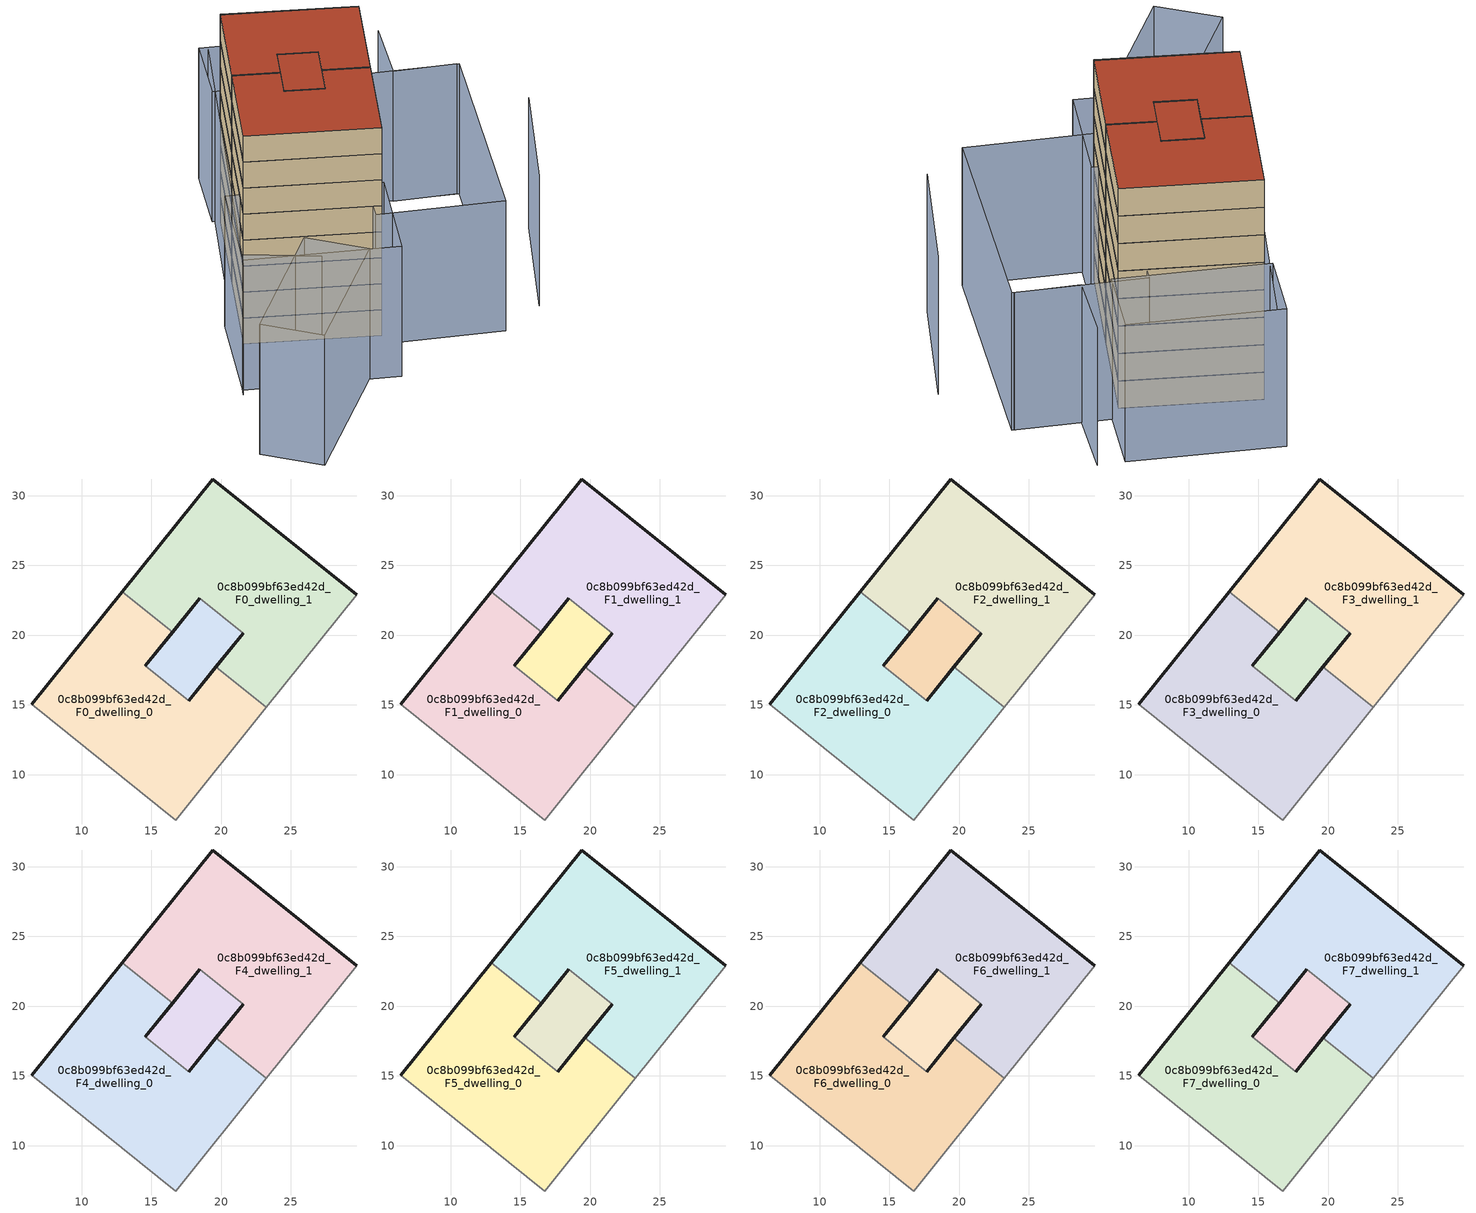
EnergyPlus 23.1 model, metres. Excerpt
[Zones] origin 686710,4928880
0c8b099bf63ed42d_F0_dwelling_0
 floor ground (EU_floor_Construction): 16.76,6.75 23.25,14.82 19.63,17.73 17.68,15.31 14.58,17.8 16.53,20.22 12.91,23.13 6.43,15.06 z0
 wall outside (EU_wall_Construction): 6.43,15.06 12.91,23.13 / 16.53,20.22 14.58,17.8 / 17.68,15.31 19.63,17.73 z0:3
 wall to 0c8b099bf63ed42d_F0_dwelling_1 (EU_wall_Construction): 12.91,23.13 16.53,20.22 / 19.63,17.73 23.25,14.82 z0:3
 wall to 0c8b099bf63ed42d_F0_circulation (EU_wall_Construction): 14.58,17.8 17.68,15.31 z0:3
 wall adiabatic (EU_wall_Construction): 23.25,14.82 16.76,6.75 6.43,15.06 z0:3
0c8b099bf63ed42d_F0_dwelling_1
 floor ground (EU_floor_Construction): 23.25,14.82 29.73,22.89 19.4,31.2 12.91,23.13 16.53,20.22 18.47,22.64 21.58,20.15 19.63,17.73 z0
 wall outside (EU_wall_Construction): 19.63,17.73 21.58,20.15 / 18.47,22.64 16.53,20.22 / 12.91,23.13 19.4,31.2 29.73,22.89 z0:3
 wall to 0c8b099bf63ed42d_F0_circulation (EU_wall_Construction): 21.58,20.15 18.47,22.64 z0:3
 wall adiabatic (EU_wall_Construction): 29.73,22.89 23.25,14.82 z0:3
0c8b099bf63ed42d_F0_circulation
 floor ground (EU_floor_Construction): 17.68,15.31 21.58,20.15 18.47,22.64 14.58,17.8 z0
 wall outside (EU_wall_Construction): 14.58,17.8 18.47,22.64 / 21.58,20.15 17.68,15.31 z0:3
0c8b099bf63ed42d_F1_dwelling_0
 floor to 0c8b099bf63ed42d_F0_dwelling_0 (EU_floor_Construction): 16.76,6.75 23.25,14.82 19.63,17.73 17.68,15.31 14.58,17.8 16.53,20.22 12.91,23.13 6.43,15.06 z3
 wall outside (EU_wall_Construction): 6.43,15.06 12.91,23.13 / 16.53,20.22 14.58,17.8 / 17.68,15.31 19.63,17.73 z3:6
 wall to 0c8b099bf63ed42d_F1_dwelling_1 (EU_wall_Construction): 12.91,23.13 16.53,20.22 / 19.63,17.73 23.25,14.82 z3:6
 wall to 0c8b099bf63ed42d_F1_circulation (EU_wall_Construction): 14.58,17.8 17.68,15.31 z3:6
 wall adiabatic (EU_wall_Construction): 23.25,14.82 16.76,6.75 6.43,15.06 z3:6
0c8b099bf63ed42d_F1_dwelling_1
 floor to 0c8b099bf63ed42d_F0_dwelling_1 (EU_floor_Construction): 23.25,14.82 29.73,22.89 19.4,31.2 12.91,23.13 16.53,20.22 18.47,22.64 21.58,20.15 19.63,17.73 z3
 wall outside (EU_wall_Construction): 19.63,17.73 21.58,20.15 / 18.47,22.64 16.53,20.22 / 12.91,23.13 19.4,31.2 29.73,22.89 z3:6
 wall to 0c8b099bf63ed42d_F1_circulation (EU_wall_Construction): 21.58,20.15 18.47,22.64 z3:6
 wall adiabatic (EU_wall_Construction): 29.73,22.89 23.25,14.82 z3:6
0c8b099bf63ed42d_F1_circulation
 floor to 0c8b099bf63ed42d_F0_circulation (EU_floor_Construction): 17.68,15.31 21.58,20.15 18.47,22.64 14.58,17.8 z3
 wall outside (EU_wall_Construction): 14.58,17.8 18.47,22.64 / 21.58,20.15 17.68,15.31 z3:6
0c8b099bf63ed42d_F2_dwelling_0
 floor to 0c8b099bf63ed42d_F1_dwelling_0 (EU_floor_Construction): 16.76,6.75 23.25,14.82 19.63,17.73 17.68,15.31 14.58,17.8 16.53,20.22 12.91,23.13 6.43,15.06 z6
 wall outside (EU_wall_Construction): 6.43,15.06 12.91,23.13 / 16.53,20.22 14.58,17.8 / 17.68,15.31 19.63,17.73 z6:9
 wall to 0c8b099bf63ed42d_F2_dwelling_1 (EU_wall_Construction): 12.91,23.13 16.53,20.22 / 19.63,17.73 23.25,14.82 z6:9
 wall to 0c8b099bf63ed42d_F2_circulation (EU_wall_Construction): 14.58,17.8 17.68,15.31 z6:9
 wall adiabatic (EU_wall_Construction): 23.25,14.82 16.76,6.75 6.43,15.06 z6:9
0c8b099bf63ed42d_F2_dwelling_1
 floor to 0c8b099bf63ed42d_F1_dwelling_1 (EU_floor_Construction): 23.25,14.82 29.73,22.89 19.4,31.2 12.91,23.13 16.53,20.22 18.47,22.64 21.58,20.15 19.63,17.73 z6
 wall outside (EU_wall_Construction): 19.63,17.73 21.58,20.15 / 18.47,22.64 16.53,20.22 / 12.91,23.13 19.4,31.2 29.73,22.89 z6:9
 wall to 0c8b099bf63ed42d_F2_circulation (EU_wall_Construction): 21.58,20.15 18.47,22.64 z6:9
 wall adiabatic (EU_wall_Construction): 29.73,22.89 23.25,14.82 z6:9
0c8b099bf63ed42d_F2_circulation
 floor to 0c8b099bf63ed42d_F1_circulation (EU_floor_Construction): 17.68,15.31 21.58,20.15 18.47,22.64 14.58,17.8 z6
 wall outside (EU_wall_Construction): 14.58,17.8 18.47,22.64 / 21.58,20.15 17.68,15.31 z6:9
0c8b099bf63ed42d_F3_dwelling_0
 floor to 0c8b099bf63ed42d_F2_dwelling_0 (EU_floor_Construction): 16.76,6.75 23.25,14.82 19.63,17.73 17.68,15.31 14.58,17.8 16.53,20.22 12.91,23.13 6.43,15.06 z9
 wall outside (EU_wall_Construction): 6.43,15.06 12.91,23.13 / 16.53,20.22 14.58,17.8 / 17.68,15.31 19.63,17.73 z9:12
 wall to 0c8b099bf63ed42d_F3_dwelling_1 (EU_wall_Construction): 12.91,23.13 16.53,20.22 / 19.63,17.73 23.25,14.82 z9:12
 wall to 0c8b099bf63ed42d_F3_circulation (EU_wall_Construction): 14.58,17.8 17.68,15.31 z9:12
 wall adiabatic (EU_wall_Construction): 23.25,14.82 16.76,6.75 6.43,15.06 z9:12
0c8b099bf63ed42d_F3_dwelling_1
 floor to 0c8b099bf63ed42d_F2_dwelling_1 (EU_floor_Construction): 23.25,14.82 29.73,22.89 19.4,31.2 12.91,23.13 16.53,20.22 18.47,22.64 21.58,20.15 19.63,17.73 z9
 wall outside (EU_wall_Construction): 19.63,17.73 21.58,20.15 / 18.47,22.64 16.53,20.22 / 12.91,23.13 19.4,31.2 29.73,22.89 z9:12
 wall to 0c8b099bf63ed42d_F3_circulation (EU_wall_Construction): 21.58,20.15 18.47,22.64 z9:12
 wall adiabatic (EU_wall_Construction): 29.73,22.89 23.25,14.82 z9:12
0c8b099bf63ed42d_F3_circulation
 floor to 0c8b099bf63ed42d_F2_circulation (EU_floor_Construction): 17.68,15.31 21.58,20.15 18.47,22.64 14.58,17.8 z9
 wall outside (EU_wall_Construction): 14.58,17.8 18.47,22.64 / 21.58,20.15 17.68,15.31 z9:12
0c8b099bf63ed42d_F4_dwelling_0
 floor to 0c8b099bf63ed42d_F3_dwelling_0 (EU_floor_Construction): 16.76,6.75 23.25,14.82 19.63,17.73 17.68,15.31 14.58,17.8 16.53,20.22 12.91,23.13 6.43,15.06 z12
 wall outside (EU_wall_Construction): 6.43,15.06 12.91,23.13 / 16.53,20.22 14.58,17.8 / 17.68,15.31 19.63,17.73 z12:15
 wall to 0c8b099bf63ed42d_F4_dwelling_1 (EU_wall_Construction): 12.91,23.13 16.53,20.22 / 19.63,17.73 23.25,14.82 z12:15
 wall to 0c8b099bf63ed42d_F4_circulation (EU_wall_Construction): 14.58,17.8 17.68,15.31 z12:15
 wall adiabatic (EU_wall_Construction): 23.25,14.82 16.76,6.75 6.43,15.06 z12:15
0c8b099bf63ed42d_F4_dwelling_1
 floor to 0c8b099bf63ed42d_F3_dwelling_1 (EU_floor_Construction): 23.25,14.82 29.73,22.89 19.4,31.2 12.91,23.13 16.53,20.22 18.47,22.64 21.58,20.15 19.63,17.73 z12
 wall outside (EU_wall_Construction): 19.63,17.73 21.58,20.15 / 18.47,22.64 16.53,20.22 / 12.91,23.13 19.4,31.2 29.73,22.89 z12:15
 wall to 0c8b099bf63ed42d_F4_circulation (EU_wall_Construction): 21.58,20.15 18.47,22.64 z12:15
 wall adiabatic (EU_wall_Construction): 29.73,22.89 23.25,14.82 z12:15
0c8b099bf63ed42d_F4_circulation
 floor to 0c8b099bf63ed42d_F3_circulation (EU_floor_Construction): 17.68,15.31 21.58,20.15 18.47,22.64 14.58,17.8 z12
 wall outside (EU_wall_Construction): 14.58,17.8 18.47,22.64 / 21.58,20.15 17.68,15.31 z12:15
0c8b099bf63ed42d_F5_dwelling_0
 floor to 0c8b099bf63ed42d_F4_dwelling_0 (EU_floor_Construction): 16.76,6.75 23.25,14.82 19.63,17.73 17.68,15.31 14.58,17.8 16.53,20.22 12.91,23.13 6.43,15.06 z15
 wall outside (EU_wall_Construction): 6.43,15.06 12.91,23.13 / 16.53,20.22 14.58,17.8 / 17.68,15.31 19.63,17.73 z15:18
 wall to 0c8b099bf63ed42d_F5_dwelling_1 (EU_wall_Construction): 12.91,23.13 16.53,20.22 / 19.63,17.73 23.25,14.82 z15:18
 wall to 0c8b099bf63ed42d_F5_circulation (EU_wall_Construction): 14.58,17.8 17.68,15.31 z15:18
 wall adiabatic (EU_wall_Construction): 23.25,14.82 16.76,6.75 6.43,15.06 z15:18
0c8b099bf63ed42d_F5_dwelling_1
 floor to 0c8b099bf63ed42d_F4_dwelling_1 (EU_floor_Construction): 23.25,14.82 29.73,22.89 19.4,31.2 12.91,23.13 16.53,20.22 18.47,22.64 21.58,20.15 19.63,17.73 z15
 wall outside (EU_wall_Construction): 19.63,17.73 21.58,20.15 / 18.47,22.64 16.53,20.22 / 12.91,23.13 19.4,31.2 29.73,22.89 z15:18
 wall to 0c8b099bf63ed42d_F5_circulation (EU_wall_Construction): 21.58,20.15 18.47,22.64 z15:18
 wall adiabatic (EU_wall_Construction): 29.73,22.89 23.25,14.82 z15:18
0c8b099bf63ed42d_F5_circulation
 floor to 0c8b099bf63ed42d_F4_circulation (EU_floor_Construction): 17.68,15.31 21.58,20.15 18.47,22.64 14.58,17.8 z15
 wall outside (EU_wall_Construction): 14.58,17.8 18.47,22.64 / 21.58,20.15 17.68,15.31 z15:18
0c8b099bf63ed42d_F6_dwelling_0
 floor to 0c8b099bf63ed42d_F5_dwelling_0 (EU_floor_Construction): 16.76,6.75 23.25,14.82 19.63,17.73 17.68,15.31 14.58,17.8 16.53,20.22 12.91,23.13 6.43,15.06 z18
 wall outside (EU_wall_Construction): 6.43,15.06 12.91,23.13 / 16.53,20.22 14.58,17.8 / 17.68,15.31 19.63,17.73 z18:21
 wall to 0c8b099bf63ed42d_F6_dwelling_1 (EU_wall_Construction): 12.91,23.13 16.53,20.22 / 19.63,17.73 23.25,14.82 z18:21
 wall to 0c8b099bf63ed42d_F6_circulation (EU_wall_Construction): 14.58,17.8 17.68,15.31 z18:21
 wall adiabatic (EU_wall_Construction): 23.25,14.82 16.76,6.75 6.43,15.06 z18:21
0c8b099bf63ed42d_F6_dwelling_1
 floor to 0c8b099bf63ed42d_F5_dwelling_1 (EU_floor_Construction): 23.25,14.82 29.73,22.89 19.4,31.2 12.91,23.13 16.53,20.22 18.47,22.64 21.58,20.15 19.63,17.73 z18
 wall outside (EU_wall_Construction): 19.63,17.73 21.58,20.15 / 18.47,22.64 16.53,20.22 / 12.91,23.13 19.4,31.2 29.73,22.89 z18:21
 wall to 0c8b099bf63ed42d_F6_circulation (EU_wall_Construction): 21.58,20.15 18.47,22.64 z18:21
 wall adiabatic (EU_wall_Construction): 29.73,22.89 23.25,14.82 z18:21
0c8b099bf63ed42d_F6_circulation
 floor to 0c8b099bf63ed42d_F5_circulation (EU_floor_Construction): 17.68,15.31 21.58,20.15 18.47,22.64 14.58,17.8 z18
 wall outside (EU_wall_Construction): 14.58,17.8 18.47,22.64 / 21.58,20.15 17.68,15.31 z18:21
0c8b099bf63ed42d_F7_dwelling_0
 floor to 0c8b099bf63ed42d_F6_dwelling_0 (EU_floor_Construction): 16.76,6.75 23.25,14.82 19.63,17.73 17.68,15.31 14.58,17.8 16.53,20.22 12.91,23.13 6.43,15.06 z21
 wall outside (EU_wall_Construction): 6.43,15.06 12.91,23.13 / 16.53,20.22 14.58,17.8 / 17.68,15.31 19.63,17.73 z21:24
 wall to 0c8b099bf63ed42d_F7_dwelling_1 (EU_wall_Construction): 12.91,23.13 16.53,20.22 / 19.63,17.73 23.25,14.82 z21:24
 wall to 0c8b099bf63ed42d_F7_circulation (EU_wall_Construction): 14.58,17.8 17.68,15.31 z21:24
 wall adiabatic (EU_wall_Construction): 23.25,14.82 16.76,6.75 6.43,15.06 z21:24
 roof outside (EU_roof_Construction): 19.63,17.73 23.25,14.82 16.76,6.75 6.43,15.06 12.91,23.13 16.53,20.22 14.58,17.8 17.68,15.31 z24
0c8b099bf63ed42d_F7_dwelling_1
 floor to 0c8b099bf63ed42d_F6_dwelling_1 (EU_floor_Construction): 23.25,14.82 29.73,22.89 19.4,31.2 12.91,23.13 16.53,20.22 18.47,22.64 21.58,20.15 19.63,17.73 z21
 wall outside (EU_wall_Construction): 19.63,17.73 21.58,20.15 / 18.47,22.64 16.53,20.22 / 12.91,23.13 19.4,31.2 29.73,22.89 z21:24
 wall to 0c8b099bf63ed42d_F7_circulation (EU_wall_Construction): 21.58,20.15 18.47,22.64 z21:24
 wall adiabatic (EU_wall_Construction): 29.73,22.89 23.25,14.82 z21:24
 roof outside (EU_roof_Construction): 29.73,22.89 23.25,14.82 19.63,17.73 21.58,20.15 18.47,22.64 16.53,20.22 12.91,23.13 19.4,31.2 z24
0c8b099bf63ed42d_F7_circulation
 floor to 0c8b099bf63ed42d_F6_circulation (EU_floor_Construction): 17.68,15.31 21.58,20.15 18.47,22.64 14.58,17.8 z21
 wall outside (EU_wall_Construction): 14.58,17.8 18.47,22.64 / 21.58,20.15 17.68,15.31 z21:24
 roof outside (EU_roof_Construction): 21.58,20.15 17.68,15.31 14.58,17.8 18.47,22.64 z24
shading: 1.57,10.28 6.72,4.75 / 23.66,37.1 0.38,9.02 / 30.98,-0.22 39.59,9.83 / 38.78,18.69 33.58,22.08 / 33.58,22.08 37.41,27.96 / 10.89,2.46 -2.46,-4.86 / -2.46,-4.86 -5.58,0.83 / -5.58,0.83 7.76,8.16 / 7.76,8.16 10.89,2.46 / 7.32,18.46 19.72,9.42 / 19.72,9.42 13.28,0.57 / 13.28,0.57 0.88,9.61 / 0.88,9.61 7.32,18.46 / 28.48,25.65 38.95,18.57 / 38.95,18.57 25.75,-0.97 / 25.75,-0.97 15.28,6.1 / 15.28,6.1 28.48,25.65 / 31.05,23.34 18.95,31.84 / 18.95,31.84 23.2,37.88 / 23.2,37.88 35.3,29.37 / 35.3,29.37 31.05,23.34 z0:15
[Building]
EU S2 Campaign: North Axis=0; Terrain=City; Solar Distribution=FullExterior
[Site:Location]
Bologna: Latitude=44.5; Longitude=11.25; Time Zone=1; Elevation=37
[SizingPeriod:WeatherFileDays]
AnnualSizingPeriod: Begin Month=1; Begin Day of Month=1; End Month=12; End Day of Month=31; Day of Week for Start Day=Monday; Use Weather File Daylight Saving Period=No; Use Weather File Rain and Snow Indicators=No
[MATERIAL]
EU_InternalMass_Material: Roughness=MediumRough; Thickness=0.1; Conductivity=1; Density=1800; Specific Heat=900; Thermal Absorptance=0.9; Solar Absorptance=0.7; Visible Absorptance=0.7
[MATERIAL:NOMASS] Roughness=MediumRough; Thermal Absorptance=0.9; Solar Absorptance=0.7; Visible Absorptance=0.7
Name | Thermal Resistance
EU_wall_NoMass | 0.905828
EU_roof_NoMass | 0.37593
EU_floor_NoMass | 0.67114
[CONSTRUCTION]
EU_wall_Construction: EU_wall_NoMass
EU_roof_Construction: EU_roof_NoMass
EU_floor_Construction: EU_floor_NoMass
EU_InternalMass_Construction: EU_InternalMass_Material
[ZONE] Type=1; Multiplier=1; Ceiling Height=autocalculate; Floor Area=autocalculate; Part of Total Floor Area=Yes
Name | Volume
0c8b099bf63ed42d_F0_dwelling_0; 0c8b099bf63ed42d_F1_dwelling_0; 0c8b099bf63ed42d_F2_dwelling_0; 0c8b099bf63ed42d_F3_dwelling_0; 0c8b099bf63ed42d_F4_dwelling_0; 0c8b099bf63ed42d_F5_dwelling_0; 0c8b099bf63ed42d_F6_dwelling_0; 0c8b099bf63ed42d_F7_dwelling_0 | 374.83
0c8b099bf63ed42d_F0_dwelling_1; 0c8b099bf63ed42d_F1_dwelling_1; 0c8b099bf63ed42d_F2_dwelling_1; 0c8b099bf63ed42d_F3_dwelling_1; 0c8b099bf63ed42d_F4_dwelling_1; 0c8b099bf63ed42d_F5_dwelling_1; 0c8b099bf63ed42d_F6_dwelling_1; 0c8b099bf63ed42d_F7_dwelling_1 | 374.822
0c8b099bf63ed42d_F0_circulation; 0c8b099bf63ed42d_F1_circulation; 0c8b099bf63ed42d_F2_circulation; 0c8b099bf63ed42d_F3_circulation; 0c8b099bf63ed42d_F4_circulation; 0c8b099bf63ed42d_F5_circulation; 0c8b099bf63ed42d_F6_circulation; 0c8b099bf63ed42d_F7_circulation | 74.1519
[INTERNALMASS] Construction=EU_InternalMass_Construction; Surface Area=124.943
Name | Zone or ZoneList
0c8b099bf63ed42d_F0_dwelling_0_EU_InternalMass | 0c8b099bf63ed42d_F0_dwelling_0
0c8b099bf63ed42d_F0_dwelling_1_EU_InternalMass | 0c8b099bf63ed42d_F0_dwelling_1
0c8b099bf63ed42d_F1_dwelling_0_EU_InternalMass | 0c8b099bf63ed42d_F1_dwelling_0
0c8b099bf63ed42d_F1_dwelling_1_EU_InternalMass | 0c8b099bf63ed42d_F1_dwelling_1
0c8b099bf63ed42d_F2_dwelling_0_EU_InternalMass | 0c8b099bf63ed42d_F2_dwelling_0
0c8b099bf63ed42d_F2_dwelling_1_EU_InternalMass | 0c8b099bf63ed42d_F2_dwelling_1
0c8b099bf63ed42d_F3_dwelling_0_EU_InternalMass | 0c8b099bf63ed42d_F3_dwelling_0
0c8b099bf63ed42d_F3_dwelling_1_EU_InternalMass | 0c8b099bf63ed42d_F3_dwelling_1
0c8b099bf63ed42d_F4_dwelling_0_EU_InternalMass | 0c8b099bf63ed42d_F4_dwelling_0
0c8b099bf63ed42d_F4_dwelling_1_EU_InternalMass | 0c8b099bf63ed42d_F4_dwelling_1
0c8b099bf63ed42d_F5_dwelling_0_EU_InternalMass | 0c8b099bf63ed42d_F5_dwelling_0
0c8b099bf63ed42d_F5_dwelling_1_EU_InternalMass | 0c8b099bf63ed42d_F5_dwelling_1
0c8b099bf63ed42d_F6_dwelling_0_EU_InternalMass | 0c8b099bf63ed42d_F6_dwelling_0
0c8b099bf63ed42d_F6_dwelling_1_EU_InternalMass | 0c8b099bf63ed42d_F6_dwelling_1
0c8b099bf63ed42d_F7_dwelling_0_EU_InternalMass | 0c8b099bf63ed42d_F7_dwelling_0
0c8b099bf63ed42d_F7_dwelling_1_EU_InternalMass | 0c8b099bf63ed42d_F7_dwelling_1
[OTHEREQUIPMENT] Fuel Type=Electricity; Design Level Calculation Method=Watts/Area; Power per Zone Floor Area=1; Fraction Latent=0; Fraction Radiant=0; Fraction Lost=0; Carbon Dioxide Generation Rate=0; EndUse Subcategory=EU_Step8_InternalGains
Name | Zone or ZoneList or Space or SpaceList | Schedule
EU_Step8_InternalGain_0c8b099bf63ed42d_F0_dwelling_0_f000 | 0c8b099bf63ed42d_F0_dwelling_0 | EU_Step8_GainSchedule_0c8b099bf63ed42d_F0_dwelling_0_f000
EU_Step8_InternalGain_0c8b099bf63ed42d_F0_dwelling_1_f000 | 0c8b099bf63ed42d_F0_dwelling_1 | EU_Step8_GainSchedule_0c8b099bf63ed42d_F0_dwelling_1_f000
EU_Step8_InternalGain_0c8b099bf63ed42d_F1_dwelling_0_f000 | 0c8b099bf63ed42d_F1_dwelling_0 | EU_Step8_GainSchedule_0c8b099bf63ed42d_F1_dwelling_0_f000
EU_Step8_InternalGain_0c8b099bf63ed42d_F1_dwelling_1_f000 | 0c8b099bf63ed42d_F1_dwelling_1 | EU_Step8_GainSchedule_0c8b099bf63ed42d_F1_dwelling_1_f000
EU_Step8_InternalGain_0c8b099bf63ed42d_F2_dwelling_0_f000 | 0c8b099bf63ed42d_F2_dwelling_0 | EU_Step8_GainSchedule_0c8b099bf63ed42d_F2_dwelling_0_f000
EU_Step8_InternalGain_0c8b099bf63ed42d_F2_dwelling_1_f000 | 0c8b099bf63ed42d_F2_dwelling_1 | EU_Step8_GainSchedule_0c8b099bf63ed42d_F2_dwelling_1_f000
EU_Step8_InternalGain_0c8b099bf63ed42d_F3_dwelling_0_f000 | 0c8b099bf63ed42d_F3_dwelling_0 | EU_Step8_GainSchedule_0c8b099bf63ed42d_F3_dwelling_0_f000
EU_Step8_InternalGain_0c8b099bf63ed42d_F3_dwelling_1_f000 | 0c8b099bf63ed42d_F3_dwelling_1 | EU_Step8_GainSchedule_0c8b099bf63ed42d_F3_dwelling_1_f000
EU_Step8_InternalGain_0c8b099bf63ed42d_F4_dwelling_0_f000 | 0c8b099bf63ed42d_F4_dwelling_0 | EU_Step8_GainSchedule_0c8b099bf63ed42d_F4_dwelling_0_f000
EU_Step8_InternalGain_0c8b099bf63ed42d_F4_dwelling_1_f000 | 0c8b099bf63ed42d_F4_dwelling_1 | EU_Step8_GainSchedule_0c8b099bf63ed42d_F4_dwelling_1_f000
EU_Step8_InternalGain_0c8b099bf63ed42d_F5_dwelling_0_f000 | 0c8b099bf63ed42d_F5_dwelling_0 | EU_Step8_GainSchedule_0c8b099bf63ed42d_F5_dwelling_0_f000
EU_Step8_InternalGain_0c8b099bf63ed42d_F5_dwelling_1_f000 | 0c8b099bf63ed42d_F5_dwelling_1 | EU_Step8_GainSchedule_0c8b099bf63ed42d_F5_dwelling_1_f000
EU_Step8_InternalGain_0c8b099bf63ed42d_F6_dwelling_0_f000 | 0c8b099bf63ed42d_F6_dwelling_0 | EU_Step8_GainSchedule_0c8b099bf63ed42d_F6_dwelling_0_f000
EU_Step8_InternalGain_0c8b099bf63ed42d_F6_dwelling_1_f000 | 0c8b099bf63ed42d_F6_dwelling_1 | EU_Step8_GainSchedule_0c8b099bf63ed42d_F6_dwelling_1_f000
EU_Step8_InternalGain_0c8b099bf63ed42d_F7_dwelling_0_f000 | 0c8b099bf63ed42d_F7_dwelling_0 | EU_Step8_GainSchedule_0c8b099bf63ed42d_F7_dwelling_0_f000
EU_Step8_InternalGain_0c8b099bf63ed42d_F7_dwelling_1_f000 | 0c8b099bf63ed42d_F7_dwelling_1 | EU_Step8_GainSchedule_0c8b099bf63ed42d_F7_dwelling_1_f000
[ZONEINFILTRATION:DESIGNFLOWRATE] Schedule=EU_AlwaysOn; Design Flow Rate Calculation Method=Flow/Area; Flow Rate per Floor Area=0.0005; Constant Term Coefficient=1; Temperature Term Coefficient=0; Velocity Term Coefficient=0; Velocity Squared Term Coefficient=0
Name | Zone or ZoneList or Space or SpaceList
EU_Circulation_Infiltration_0c8b099bf63ed42d_F0_circulation | 0c8b099bf63ed42d_F0_circulation
EU_Circulation_Infiltration_0c8b099bf63ed42d_F1_circulation | 0c8b099bf63ed42d_F1_circulation
EU_Circulation_Infiltration_0c8b099bf63ed42d_F2_circulation | 0c8b099bf63ed42d_F2_circulation
EU_Circulation_Infiltration_0c8b099bf63ed42d_F3_circulation | 0c8b099bf63ed42d_F3_circulation
EU_Circulation_Infiltration_0c8b099bf63ed42d_F4_circulation | 0c8b099bf63ed42d_F4_circulation
EU_Circulation_Infiltration_0c8b099bf63ed42d_F5_circulation | 0c8b099bf63ed42d_F5_circulation
EU_Circulation_Infiltration_0c8b099bf63ed42d_F6_circulation | 0c8b099bf63ed42d_F6_circulation
EU_Circulation_Infiltration_0c8b099bf63ed42d_F7_circulation | 0c8b099bf63ed42d_F7_circulation
[ZONEVENTILATION:DESIGNFLOWRATE] Schedule=EU_AlwaysOn; Design Flow Rate Calculation Method=AirChanges/Hour; Air Changes per Hour=0.73129; Ventilation Type=Natural; Fan Pressure Rise=0; Fan Total Efficiency=1; Constant Term Coefficient=1; Temperature Term Coefficient=0; Velocity Term Coefficient=0; Velocity Squared Term Coefficient=0; Minimum Indoor Temperature=-100; Maximum Indoor Temperature=100; Delta Temperature=-100; Minimum Outdoor Temperature=-100; Maximum Outdoor Temperature=100; Maximum Wind Speed=40
Name | Zone or ZoneList or Space or SpaceList
EU_ConstantAir_0c8b099bf63ed42d_F0_dwelling_0 | 0c8b099bf63ed42d_F0_dwelling_0
EU_ConstantAir_0c8b099bf63ed42d_F0_dwelling_1 | 0c8b099bf63ed42d_F0_dwelling_1
EU_ConstantAir_0c8b099bf63ed42d_F1_dwelling_0 | 0c8b099bf63ed42d_F1_dwelling_0
EU_ConstantAir_0c8b099bf63ed42d_F1_dwelling_1 | 0c8b099bf63ed42d_F1_dwelling_1
EU_ConstantAir_0c8b099bf63ed42d_F2_dwelling_0 | 0c8b099bf63ed42d_F2_dwelling_0
EU_ConstantAir_0c8b099bf63ed42d_F2_dwelling_1 | 0c8b099bf63ed42d_F2_dwelling_1
EU_ConstantAir_0c8b099bf63ed42d_F3_dwelling_0 | 0c8b099bf63ed42d_F3_dwelling_0
EU_ConstantAir_0c8b099bf63ed42d_F3_dwelling_1 | 0c8b099bf63ed42d_F3_dwelling_1
EU_ConstantAir_0c8b099bf63ed42d_F4_dwelling_0 | 0c8b099bf63ed42d_F4_dwelling_0
EU_ConstantAir_0c8b099bf63ed42d_F4_dwelling_1 | 0c8b099bf63ed42d_F4_dwelling_1
EU_ConstantAir_0c8b099bf63ed42d_F5_dwelling_0 | 0c8b099bf63ed42d_F5_dwelling_0
EU_ConstantAir_0c8b099bf63ed42d_F5_dwelling_1 | 0c8b099bf63ed42d_F5_dwelling_1
EU_ConstantAir_0c8b099bf63ed42d_F6_dwelling_0 | 0c8b099bf63ed42d_F6_dwelling_0
EU_ConstantAir_0c8b099bf63ed42d_F6_dwelling_1 | 0c8b099bf63ed42d_F6_dwelling_1
EU_ConstantAir_0c8b099bf63ed42d_F7_dwelling_0 | 0c8b099bf63ed42d_F7_dwelling_0
EU_ConstantAir_0c8b099bf63ed42d_F7_dwelling_1 | 0c8b099bf63ed42d_F7_dwelling_1
[HVACTEMPLATE:THERMOSTAT] Constant Heating Setpoint=20; Constant Cooling Setpoint=50
EU_HeatOnly_0c8b099bf63ed42d_F0_dwelling_0; EU_HeatOnly_0c8b099bf63ed42d_F0_dwelling_1; EU_HeatOnly_0c8b099bf63ed42d_F1_dwelling_0; EU_HeatOnly_0c8b099bf63ed42d_F1_dwelling_1; EU_HeatOnly_0c8b099bf63ed42d_F2_dwelling_0; EU_HeatOnly_0c8b099bf63ed42d_F2_dwelling_1; EU_HeatOnly_0c8b099bf63ed42d_F3_dwelling_0; EU_HeatOnly_0c8b099bf63ed42d_F3_dwelling_1; EU_HeatOnly_0c8b099bf63ed42d_F4_dwelling_0; EU_HeatOnly_0c8b099bf63ed42d_F4_dwelling_1; EU_HeatOnly_0c8b099bf63ed42d_F5_dwelling_0; EU_HeatOnly_0c8b099bf63ed42d_F5_dwelling_1; EU_HeatOnly_0c8b099bf63ed42d_F6_dwelling_0; EU_HeatOnly_0c8b099bf63ed42d_F6_dwelling_1; EU_HeatOnly_0c8b099bf63ed42d_F7_dwelling_0; EU_HeatOnly_0c8b099bf63ed42d_F7_dwelling_1
[HVACTEMPLATE:ZONE:IDEALLOADSAIRSYSTEM] System Availability Schedule=EU_AlwaysOn; Maximum Heating Supply Air Temperature=50; Minimum Cooling Supply Air Temperature=13; Maximum Heating Supply Air Humidity Ratio=0.0156; Minimum Cooling Supply Air Humidity Ratio=0.0077; Heating Limit=NoLimit; Cooling Limit=NoLimit; Heating Availability Schedule=EU_AlwaysOn; Cooling Availability Schedule=EU_CoolingOff; Dehumidification Control Type=ConstantSensibleHeatRatio; Cooling Sensible Heat Ratio=0.7; Dehumidification Setpoint=60; Humidification Control Type=None; Humidification Setpoint=30; Outdoor Air Method=None; Outdoor Air Flow Rate per Person=0.00944; Outdoor Air Flow Rate per Zone Floor Area=0; Outdoor Air Flow Rate per Zone=0; Demand Controlled Ventilation Type=None; Outdoor Air Economizer Type=NoEconomizer; Heat Recovery Type=None; Sensible Heat Recovery Effectiveness=0.7; Latent Heat Recovery Effectiveness=0.65
Name | Template Thermostat
0c8b099bf63ed42d_F0_dwelling_0 | EU_HeatOnly_0c8b099bf63ed42d_F0_dwelling_0
0c8b099bf63ed42d_F0_dwelling_1 | EU_HeatOnly_0c8b099bf63ed42d_F0_dwelling_1
0c8b099bf63ed42d_F1_dwelling_0 | EU_HeatOnly_0c8b099bf63ed42d_F1_dwelling_0
0c8b099bf63ed42d_F1_dwelling_1 | EU_HeatOnly_0c8b099bf63ed42d_F1_dwelling_1
0c8b099bf63ed42d_F2_dwelling_0 | EU_HeatOnly_0c8b099bf63ed42d_F2_dwelling_0
0c8b099bf63ed42d_F2_dwelling_1 | EU_HeatOnly_0c8b099bf63ed42d_F2_dwelling_1
0c8b099bf63ed42d_F3_dwelling_0 | EU_HeatOnly_0c8b099bf63ed42d_F3_dwelling_0
0c8b099bf63ed42d_F3_dwelling_1 | EU_HeatOnly_0c8b099bf63ed42d_F3_dwelling_1
0c8b099bf63ed42d_F4_dwelling_0 | EU_HeatOnly_0c8b099bf63ed42d_F4_dwelling_0
0c8b099bf63ed42d_F4_dwelling_1 | EU_HeatOnly_0c8b099bf63ed42d_F4_dwelling_1
0c8b099bf63ed42d_F5_dwelling_0 | EU_HeatOnly_0c8b099bf63ed42d_F5_dwelling_0
0c8b099bf63ed42d_F5_dwelling_1 | EU_HeatOnly_0c8b099bf63ed42d_F5_dwelling_1
0c8b099bf63ed42d_F6_dwelling_0 | EU_HeatOnly_0c8b099bf63ed42d_F6_dwelling_0
0c8b099bf63ed42d_F6_dwelling_1 | EU_HeatOnly_0c8b099bf63ed42d_F6_dwelling_1
0c8b099bf63ed42d_F7_dwelling_0 | EU_HeatOnly_0c8b099bf63ed42d_F7_dwelling_0
0c8b099bf63ed42d_F7_dwelling_1 | EU_HeatOnly_0c8b099bf63ed42d_F7_dwelling_1
[SIZING:ZONE] Zone Cooling Design Supply Air Temperature Input Method=SupplyAirTemperature; Zone Cooling Design Supply Air Temperature=13; Zone Heating Design Supply Air Temperature Input Method=SupplyAirTemperature; Zone Heating Design Supply Air Temperature=50; Zone Cooling Design Supply Air Humidity Ratio=0.008; Zone Heating Design Supply Air Humidity Ratio=0.008; Cooling Design Air Flow Method=DesignDay; Cooling Design Air Flow Rate=0; Cooling Minimum Air Flow per Zone Floor Area=0.000762; Cooling Minimum Air Flow=0; Cooling Minimum Air Flow Fraction=0.2; Heating Design Air Flow Method=DesignDay; Heating Design Air Flow Rate=0; Heating Maximum Air Flow per Zone Floor Area=0.002032; Heating Maximum Air Flow=0.141576; Heating Maximum Air Flow Fraction=0.3; Account for Dedicated Outdoor Air System=No; Dedicated Outdoor Air System Control Strategy=NeutralSupplyAir; Dedicated Outdoor Air Low Setpoint Temperature for Design=autosize; Dedicated Outdoor Air High Setpoint Temperature for Design=autosize; Zone Load Sizing Method=Sensible Load Only No Latent Load; Zone Latent Cooling Design Supply Air Humidity Ratio Input Method=HumidityRatioDifference; Zone Cooling Design Supply Air Humidity Ratio Difference=0.005; Zone Latent Heating Design Supply Air Humidity Ratio Input Method=HumidityRatioDifference; Zone Humidification Design Supply Air Humidity Ratio Difference=0.005
0c8b099bf63ed42d_F0_dwelling_0; 0c8b099bf63ed42d_F0_dwelling_1; 0c8b099bf63ed42d_F1_dwelling_0; 0c8b099bf63ed42d_F1_dwelling_1; 0c8b099bf63ed42d_F2_dwelling_0; 0c8b099bf63ed42d_F2_dwelling_1; 0c8b099bf63ed42d_F3_dwelling_0; 0c8b099bf63ed42d_F3_dwelling_1; 0c8b099bf63ed42d_F4_dwelling_0; 0c8b099bf63ed42d_F4_dwelling_1; 0c8b099bf63ed42d_F5_dwelling_0; 0c8b099bf63ed42d_F5_dwelling_1; 0c8b099bf63ed42d_F6_dwelling_0; 0c8b099bf63ed42d_F6_dwelling_1; 0c8b099bf63ed42d_F7_dwelling_0; 0c8b099bf63ed42d_F7_dwelling_1
[SCHEDULE:CONSTANT]
Name | Hourly Value
EU_AlwaysOn | 1
EU_CoolingOff | 0
[SCHEDULE:FILE] Column Number=1; Rows to Skip at Top=0; Number of Hours of Data=8760; Column Separator=Comma; Interpolate to Timestep=No; Minutes per Item=60; Adjust Schedule for Daylight Savings=Yes
Name | File
EU_Step8_GainSchedule_0c8b099bf63ed42d_F0_dwelling_0_f000 | ../../schedules/0c8b099bf63ed42d/0c8b099bf63ed42d_F0_dwelling_0_f000_gain.csv
EU_Step8_GainSchedule_0c8b099bf63ed42d_F0_dwelling_1_f000 | ../../schedules/0c8b099bf63ed42d/0c8b099bf63ed42d_F0_dwelling_1_f000_gain.csv
EU_Step8_GainSchedule_0c8b099bf63ed42d_F1_dwelling_0_f000 | ../../schedules/0c8b099bf63ed42d/0c8b099bf63ed42d_F1_dwelling_0_f000_gain.csv
EU_Step8_GainSchedule_0c8b099bf63ed42d_F1_dwelling_1_f000 | ../../schedules/0c8b099bf63ed42d/0c8b099bf63ed42d_F1_dwelling_1_f000_gain.csv
EU_Step8_GainSchedule_0c8b099bf63ed42d_F2_dwelling_0_f000 | ../../schedules/0c8b099bf63ed42d/0c8b099bf63ed42d_F2_dwelling_0_f000_gain.csv
EU_Step8_GainSchedule_0c8b099bf63ed42d_F2_dwelling_1_f000 | ../../schedules/0c8b099bf63ed42d/0c8b099bf63ed42d_F2_dwelling_1_f000_gain.csv
EU_Step8_GainSchedule_0c8b099bf63ed42d_F3_dwelling_0_f000 | ../../schedules/0c8b099bf63ed42d/0c8b099bf63ed42d_F3_dwelling_0_f000_gain.csv
EU_Step8_GainSchedule_0c8b099bf63ed42d_F3_dwelling_1_f000 | ../../schedules/0c8b099bf63ed42d/0c8b099bf63ed42d_F3_dwelling_1_f000_gain.csv
EU_Step8_GainSchedule_0c8b099bf63ed42d_F4_dwelling_0_f000 | ../../schedules/0c8b099bf63ed42d/0c8b099bf63ed42d_F4_dwelling_0_f000_gain.csv
EU_Step8_GainSchedule_0c8b099bf63ed42d_F4_dwelling_1_f000 | ../../schedules/0c8b099bf63ed42d/0c8b099bf63ed42d_F4_dwelling_1_f000_gain.csv
EU_Step8_GainSchedule_0c8b099bf63ed42d_F5_dwelling_0_f000 | ../../schedules/0c8b099bf63ed42d/0c8b099bf63ed42d_F5_dwelling_0_f000_gain.csv
EU_Step8_GainSchedule_0c8b099bf63ed42d_F5_dwelling_1_f000 | ../../schedules/0c8b099bf63ed42d/0c8b099bf63ed42d_F5_dwelling_1_f000_gain.csv
EU_Step8_GainSchedule_0c8b099bf63ed42d_F6_dwelling_0_f000 | ../../schedules/0c8b099bf63ed42d/0c8b099bf63ed42d_F6_dwelling_0_f000_gain.csv
EU_Step8_GainSchedule_0c8b099bf63ed42d_F6_dwelling_1_f000 | ../../schedules/0c8b099bf63ed42d/0c8b099bf63ed42d_F6_dwelling_1_f000_gain.csv
EU_Step8_GainSchedule_0c8b099bf63ed42d_F7_dwelling_0_f000 | ../../schedules/0c8b099bf63ed42d/0c8b099bf63ed42d_F7_dwelling_0_f000_gain.csv
EU_Step8_GainSchedule_0c8b099bf63ed42d_F7_dwelling_1_f000 | ../../schedules/0c8b099bf63ed42d/0c8b099bf63ed42d_F7_dwelling_1_f000_gain.csv
